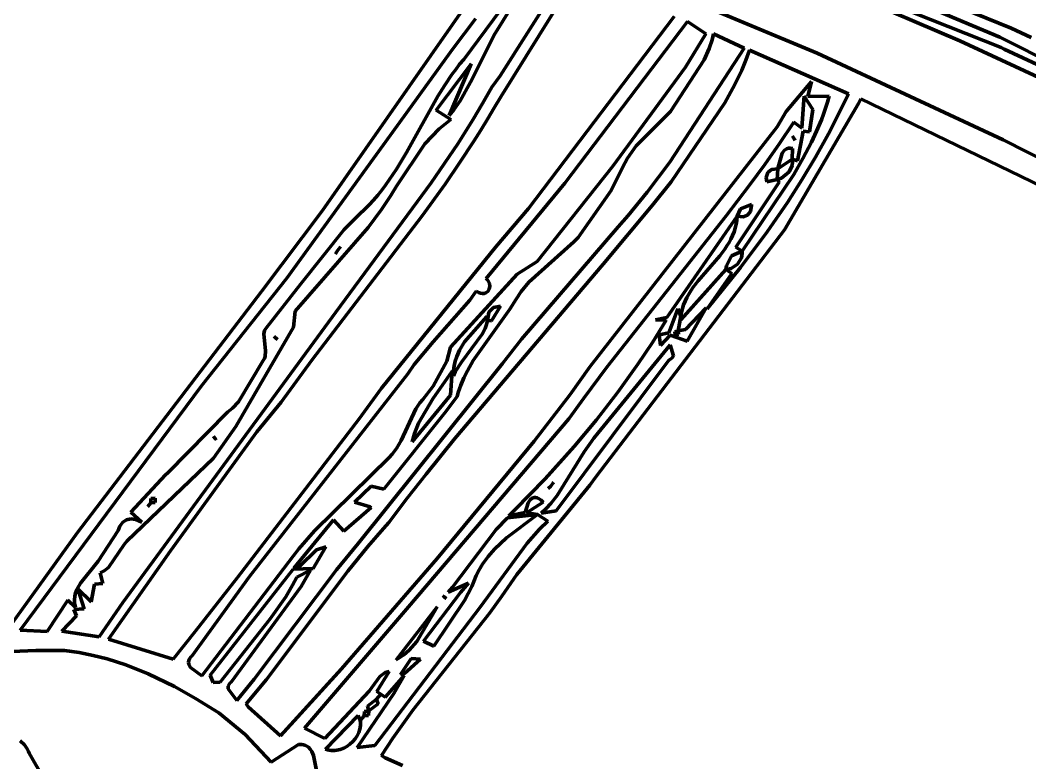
# Model space of a CAD drawing. Header units: millimetres. Extents: x 0 to 12.5, y 0 to 16.2.
# Drawn here: x 8.056 to 10.219, y 10.402 to 11.993 of the extents above; entities that cross this region are included whole.
import ezdxf

# ---------------------------------------------------------------- set-up
doc = ezdxf.new("R2010")
doc.units = ezdxf.units.MM
doc.layers.add('color#010101ff', color=7, linetype='CONTINUOUS', lineweight=100)
doc.layers.add('color#ffffffff', color=7, linetype='CONTINUOUS', lineweight=100)

msp = doc.modelspace()

# ---------------------------------------------------------------- linework, layer by layer
at = {"layer": 'color#010101ff'}
for p, q in [((10.0694, 11.9492), (9.0961, 12.3649)), ((8.7035, 11.5857), (9.0949, 12.1454)), ((9.1668, 12.1158), (9.0852, 11.9836)), ((9.2706, 12.1289), (9.7633, 11.9225)), ((9.0841, 11.8742), (9.2234, 12.0931)), ((9.0063, 11.9095), (9.1008, 12.0374)), ((9.2215, 12.0477), (9.0855, 11.8295)), ((10.1553, 11.957), (9.9678, 12.0353)), ((10.0173, 12.0428), (10.179, 11.9765)), ((9.9688, 12.01), (10.1576, 11.9349)), ((9.0314, 11.9961), (8.9832, 11.9319)), ((9.145, 11.5898), (9.4568, 12.0016)), ((9.4856, 11.9908), (9.2232, 11.6446)), ((9.525, 11.9645), (9.4856, 11.9908)), ((9.0726, 11.9642), (9.0208, 11.8608)), ((9.0852, 11.9836), (9.0726, 11.9642)), ((9.4814, 11.8929), (9.525, 11.9645)), ((9.5416, 11.9645), (9.5384, 11.9514)), ((9.6068, 11.9333), (9.5416, 11.9645)), ((10.179, 11.9765), (10.2221, 11.9563)), ((9.5384, 11.9514), (9.5322, 11.9326)), ((10.3104, 11.8369), (10.0694, 11.9492)), ((10.3157, 11.8764), (10.1553, 11.957)), ((8.9832, 11.9319), (8.8788, 11.7875)), ((9.4479, 11.6895), (9.6068, 11.9333)), ((9.5322, 11.9326), (9.5215, 11.9086)), ((9.6188, 11.9291), (9.611, 11.9076)), ((9.8304, 11.8353), (9.6188, 11.9291)), ((9.7633, 11.9225), (10.1618, 11.7371)), ((10.1576, 11.9349), (10.1641, 11.9314)), ((10.1641, 11.9314), (10.2749, 11.8797)), ((9.0219, 11.9), (8.9471, 11.8009)), ((8.9753, 11.7894), (9.0219, 11.9)), ((8.9891, 11.888), (8.9975, 11.8989)), ((8.9975, 11.8989), (9.0063, 11.9095)), ((9.5215, 11.9086), (9.4493, 11.7981)), ((9.611, 11.9076), (9.6022, 11.8866)), ((8.9809, 11.8769), (8.9891, 11.888)), ((9.3254, 11.6805), (9.4814, 11.8929)), ((9.6022, 11.8866), (9.5874, 11.856)), ((8.9654, 11.8541), (8.9809, 11.8769)), ((9.0208, 11.8608), (8.9983, 11.8205)), ((9.0663, 11.85), (9.0841, 11.8742)), ((9.5874, 11.856), (9.5654, 11.8164)), ((9.6973, 11.7975), (9.7517, 11.8621)), ((9.7517, 11.8621), (9.7433, 11.83)), ((8.9508, 11.8306), (8.9654, 11.8541)), ((9.0464, 11.8147), (9.0663, 11.85)), ((9.8139, 11.8009), (9.8304, 11.8353)), ((8.8833, 11.7099), (8.9508, 11.8306)), ((8.9983, 11.8205), (8.9851, 11.8015)), ((9.0257, 11.78), (9.0464, 11.8147)), ((9.0855, 11.8295), (9.0716, 11.8054)), ((9.5654, 11.8164), (9.4507, 11.6471)), ((9.852, 11.815), (9.6934, 11.5442)), ((9.7352, 11.8227), (9.7307, 11.7622)), ((9.7358, 11.8307), (9.7352, 11.8227)), ((9.7546, 11.8019), (9.7358, 11.8307)), ((9.7433, 11.83), (9.7894, 11.8304)), ((9.7856, 11.8176), (9.7815, 11.8049)), ((9.7894, 11.8304), (9.7856, 11.8176)), ((9.8569, 11.8251), (9.852, 11.815)), ((10.2686, 11.6257), (9.8569, 11.8251)), ((8.9471, 11.8009), (8.9784, 11.7805)), ((8.9851, 11.8015), (8.9753, 11.7894)), ((9.0716, 11.8054), (9.0574, 11.7814)), ((9.4493, 11.7981), (9.3758, 11.7243)), ((9.6778, 11.7647), (9.6973, 11.7975)), ((9.7468, 11.754), (9.7546, 11.8019)), ((9.7771, 11.7924), (9.7725, 11.7801)), ((9.7815, 11.8049), (9.7771, 11.7924)), ((9.7877, 11.7501), (9.8139, 11.8009)), ((8.8788, 11.7875), (8.6271, 11.4404)), ((8.9784, 11.7805), (8.9535, 11.7606)), ((8.9933, 11.7287), (9.0257, 11.78)), ((9.0574, 11.7814), (9.0428, 11.7577)), ((9.7138, 11.7748), (9.683, 11.7292)), ((9.7307, 11.7622), (9.7138, 11.7748)), ((9.7725, 11.7801), (9.7624, 11.7557)), ((8.9535, 11.7606), (8.9226, 11.7284)), ((9.0428, 11.7577), (9.028, 11.7342)), ((9.2763, 11.2508), (9.6778, 11.7647)), ((9.7212, 11.6922), (9.7336, 11.7558)), ((9.7336, 11.7558), (9.7468, 11.754)), ((9.7624, 11.7557), (9.7513, 11.7319)), ((9.7599, 11.7002), (9.7877, 11.7501)), ((8.9226, 11.7284), (8.8621, 11.638)), ((8.9365, 11.6451), (8.9933, 11.7287)), ((9.028, 11.7342), (8.9975, 11.6877)), ((9.683, 11.7292), (9.6512, 11.6842)), ((9.7108, 11.7446), (9.7158, 11.7366)), ((9.7147, 11.7384), (9.7108, 11.7446)), ((9.7158, 11.7366), (9.7147, 11.7384)), ((9.7513, 11.7319), (9.7331, 11.6969)), ((10.1618, 11.7371), (10.265, 11.685)), ((8.862, 11.6744), (8.8833, 11.7099)), ((9.3758, 11.7243), (9.3568, 11.6977)), ((9.6799, 11.6783), (9.6884, 11.7084)), ((9.6884, 11.7084), (9.6935, 11.7149)), ((9.6935, 11.7149), (9.6982, 11.718)), ((9.6982, 11.718), (9.7019, 11.7191)), ((9.7019, 11.7191), (9.7059, 11.7192)), ((9.7059, 11.7192), (9.7104, 11.7182)), ((9.7104, 11.7182), (9.7097, 11.6958)), ((8.9975, 11.6877), (8.9661, 11.6419)), ((9.3568, 11.6977), (9.3465, 11.6781)), ((9.3994, 11.6249), (9.4479, 11.6895)), ((9.6512, 11.6842), (9.6188, 11.6398)), ((9.7097, 11.6958), (9.6796, 11.6747)), ((9.711, 11.69), (9.7097, 11.6958)), ((9.7097, 11.6958), (9.7212, 11.6922)), ((9.7102, 11.6821), (9.711, 11.69)), ((9.7331, 11.6969), (9.7133, 11.6627)), ((9.7305, 11.6511), (9.7599, 11.7002)), ((8.8468, 11.6515), (8.862, 11.6744)), ((9.1638, 11.4761), (9.3254, 11.6805)), ((9.3465, 11.6781), (9.3222, 11.6282)), ((9.7133, 11.6627), (9.6027, 11.4984)), ((9.6545, 11.6565), (9.6575, 11.6672)), ((9.6575, 11.6672), (9.6658, 11.6733)), ((9.6658, 11.6733), (9.6796, 11.6747)), ((9.6796, 11.6747), (9.6778, 11.652)), ((9.6796, 11.6747), (9.6799, 11.6783)), ((9.687, 11.6549), (9.7035, 11.6688)), ((9.7035, 11.6688), (9.7102, 11.6821)), ((8.7324, 11.3682), (8.9365, 11.6451)), ((8.8305, 11.6294), (8.8388, 11.6403)), ((8.8388, 11.6403), (8.8468, 11.6515)), ((8.9661, 11.6419), (8.9175, 11.5741)), ((9.2232, 11.6446), (9.0543, 11.4398)), ((9.4507, 11.6471), (9.4098, 11.5961)), ((9.6188, 11.6398), (9.5689, 11.5741)), ((9.5891, 11.5068), (9.6822, 11.6461)), ((9.6554, 11.6474), (9.6545, 11.6565)), ((9.6778, 11.652), (9.6554, 11.6474)), ((9.6778, 11.652), (9.687, 11.6549)), ((9.6822, 11.6461), (9.6778, 11.652)), ((9.6997, 11.603), (9.7305, 11.6511)), ((8.813, 11.6081), (8.8219, 11.6186)), ((8.8219, 11.6186), (8.8305, 11.6294)), ((8.8497, 11.6175), (8.8298, 11.5878)), ((8.8621, 11.638), (8.8497, 11.6175)), ((9.3222, 11.6282), (9.2512, 11.5276)), ((9.3584, 11.5749), (9.3994, 11.6249)), ((8.7939, 11.588), (8.8037, 11.5979)), ((8.8037, 11.5979), (8.813, 11.6081)), ((9.4098, 11.5961), (9.3053, 11.4704)), ((9.5995, 11.5892), (9.623, 11.5987)), ((9.6229, 11.5964), (9.6204, 11.5836)), ((9.623, 11.5987), (9.6229, 11.5964)), ((9.6565, 11.5401), (9.6997, 11.603)), ((8.573, 11.412), (8.7035, 11.5857)), ((8.9175, 11.5741), (8.681, 11.2647)), ((8.75, 11.5449), (8.7837, 11.5784)), ((8.7837, 11.5784), (8.7939, 11.588)), ((8.8298, 11.5878), (8.8014, 11.5495)), ((9.0753, 11.5078), (9.145, 11.5898)), ((9.5689, 11.5741), (9.313, 11.2499)), ((9.3371, 11.5505), (9.3584, 11.5749)), ((9.5919, 11.5734), (9.5995, 11.5892)), ((9.6145, 11.5755), (9.6049, 11.5721)), ((9.6204, 11.5836), (9.6145, 11.5755)), ((9.4463, 11.3637), (9.5919, 11.5734)), ((9.59, 11.5561), (9.5881, 11.5479)), ((9.5913, 11.5646), (9.59, 11.5561)), ((9.5919, 11.5734), (9.5913, 11.5646)), ((9.6049, 11.5721), (9.5919, 11.5734)), ((8.8014, 11.5495), (8.6447, 11.3698)), ((8.6569, 11.4285), (8.75, 11.5449)), ((9.1303, 11.3098), (9.3371, 11.5505)), ((9.6934, 11.5442), (9.2899, 11.0155)), ((9.5824, 11.5321), (9.5788, 11.5245)), ((9.5855, 11.5399), (9.5824, 11.5321)), ((9.5881, 11.5479), (9.5855, 11.5399)), ((9.5996, 11.4635), (9.6565, 11.5401)), ((9.2419, 11.5186), (9.1458, 11.4322)), ((9.2512, 11.5276), (9.2419, 11.5186)), ((9.5703, 11.5098), (9.5655, 11.5027)), ((9.5748, 11.5171), (9.5703, 11.5098)), ((9.5788, 11.5245), (9.5748, 11.5171)), ((8.7312, 11.4927), (8.7368, 11.5006)), ((8.7324, 11.4945), (8.7312, 11.4927)), ((8.7368, 11.5006), (8.7324, 11.4945)), ((8.7424, 11.5082), (8.7368, 11.5006)), ((8.7368, 11.5006), (8.7421, 11.5078)), ((8.7421, 11.5078), (8.7424, 11.5082)), ((8.8302, 11.205), (9.0753, 11.5078)), ((9.555, 11.4888), (9.5087, 11.4349)), ((9.5655, 11.5027), (9.555, 11.4888)), ((9.5692, 11.4668), (9.5799, 11.4887)), ((9.5799, 11.4887), (9.6027, 11.4984)), ((9.6027, 11.4984), (9.5891, 11.5068)), ((9.6032, 11.4943), (9.6017, 11.4844)), ((9.6027, 11.4984), (9.6032, 11.4943)), ((9.3053, 11.4704), (8.9871, 11.0972)), ((9.1208, 11.4495), (9.1638, 11.4761)), ((9.5677, 11.4596), (9.5692, 11.4668)), ((9.5932, 11.4706), (9.5796, 11.4616)), ((9.6017, 11.4844), (9.5932, 11.4706)), ((8.9782, 11.2931), (9.1208, 11.4495)), ((9.4715, 11.3511), (9.5677, 11.4596)), ((9.5276, 11.3747), (9.5996, 11.4635)), ((9.5808, 11.4506), (9.5276, 11.3747)), ((9.5796, 11.4616), (9.5677, 11.4596)), ((9.5677, 11.4596), (9.5808, 11.4506)), ((8.6271, 11.4404), (8.4446, 11.2103)), ((8.5819, 11.3328), (8.6569, 11.4285)), ((9.0543, 11.4398), (9.056, 11.4383)), ((9.056, 11.4383), (9.0586, 11.4349)), ((9.0586, 11.4349), (9.0611, 11.4294)), ((9.0619, 11.4238), (9.0604, 11.4168)), ((9.0611, 11.4294), (9.0619, 11.4238)), ((9.1458, 11.4322), (9.1295, 11.4122)), ((9.5087, 11.4349), (9.4981, 11.4211)), ((8.1784, 10.8956), (8.573, 11.412)), ((9.033, 11.4132), (9.0195, 11.3934)), ((9.0355, 11.4115), (9.033, 11.4132)), ((9.0379, 11.4102), (9.0355, 11.4115)), ((9.0424, 11.4085), (9.0379, 11.4102)), ((9.0466, 11.4078), (9.0424, 11.4085)), ((9.0503, 11.4082), (9.0466, 11.4078)), ((9.0536, 11.4093), (9.0503, 11.4082)), ((9.0577, 11.4124), (9.0536, 11.4093)), ((9.0604, 11.4168), (9.0577, 11.4124)), ((9.1295, 11.4122), (9.1188, 11.3958)), ((9.4886, 11.4067), (9.4844, 11.3993)), ((9.4931, 11.4139), (9.4886, 11.4067)), ((9.4981, 11.4211), (9.4931, 11.4139)), ((9.0195, 11.3934), (8.9407, 11.3041)), ((9.066, 11.3494), (9.0851, 11.3806)), ((9.0851, 11.3806), (9.0699, 11.3777)), ((9.1188, 11.3958), (9.1052, 11.3745)), ((9.4774, 11.3839), (9.4747, 11.3759)), ((9.4807, 11.3917), (9.4774, 11.3839)), ((9.4844, 11.3993), (9.4807, 11.3917)), ((8.2755, 10.7456), (8.7324, 11.3682)), ((8.6447, 11.3698), (8.6413, 11.3358)), ((9.0554, 11.3588), (9.0078, 11.3042)), ((9.1052, 11.3745), (9.0266, 11.2641)), ((9.0573, 11.3503), (9.0554, 11.3588)), ((9.06, 11.3676), (9.0573, 11.3503)), ((9.0699, 11.3777), (9.06, 11.3676)), ((9.4412, 11.3562), (9.4463, 11.3637)), ((9.4651, 11.3751), (9.4457, 11.3234)), ((9.4712, 11.3591), (9.4651, 11.3751)), ((9.4656, 11.3282), (9.4712, 11.3591)), ((9.4726, 11.3676), (9.4712, 11.3591)), ((9.4712, 11.3591), (9.4715, 11.3511)), ((9.4747, 11.3759), (9.4726, 11.3676)), ((9.5258, 11.3775), (9.4812, 11.3308)), ((9.4852, 11.3059), (9.5258, 11.3775)), ((9.0522, 11.333), (9.0553, 11.3415)), ((9.0553, 11.3415), (9.0573, 11.3503)), ((9.0573, 11.3503), (9.066, 11.3494)), ((9.4105, 11.3031), (9.44, 11.3505)), ((9.4175, 11.3511), (9.4412, 11.3562)), ((9.44, 11.3505), (9.4175, 11.3511)), ((8.6413, 11.3358), (8.5176, 11.1231)), ((8.5776, 11.3214), (8.5795, 11.3283)), ((8.5815, 11.285), (8.5776, 11.3214)), ((8.5795, 11.3283), (8.5819, 11.3328)), ((8.6002, 11.3154), (8.6027, 11.3132)), ((8.607, 11.3095), (8.6002, 11.3154)), ((9.0011, 11.2606), (9.0459, 11.3205)), ((9.0459, 11.3205), (9.0522, 11.333)), ((9.4457, 11.3234), (9.4247, 11.3193)), ((9.4247, 11.3193), (9.4277, 11.2967)), ((9.4277, 11.2967), (9.4488, 11.3184)), ((9.4488, 11.3184), (9.4852, 11.3059)), ((9.4584, 11.3254), (9.4656, 11.3282)), ((9.4596, 11.3188), (9.4584, 11.3254)), ((9.4663, 11.3207), (9.4596, 11.3188)), ((9.4812, 11.3308), (9.4656, 11.3282)), ((9.4656, 11.3282), (9.4663, 11.3207)), ((8.6027, 11.3132), (8.607, 11.3095)), ((8.9407, 11.3041), (8.9001, 11.2555)), ((8.9702, 11.2629), (8.9782, 11.2931)), ((9.0078, 11.3042), (8.9973, 11.2867)), ((9.0893, 11.258), (9.1303, 11.3098)), ((9.4486, 11.298), (9.2946, 11.1094)), ((9.3796, 11.2567), (9.4105, 11.3031)), ((9.4559, 11.2741), (9.4486, 11.298)), ((8.5791, 11.2685), (8.5807, 11.2731)), ((8.5807, 11.2731), (8.5815, 11.285)), ((8.9911, 11.2728), (8.9879, 11.2631)), ((8.9973, 11.2867), (8.9911, 11.2728)), ((9.4531, 11.2698), (9.4559, 11.2741)), ((8.5238, 11.1755), (8.5766, 11.264)), ((8.5766, 11.264), (8.5791, 11.2685)), ((8.681, 11.2647), (8.615, 11.1751)), ((8.7802, 10.8723), (9.0893, 11.258)), ((8.9001, 11.2555), (8.8867, 11.2357)), ((8.9405, 11.209), (8.9702, 11.2629)), ((8.9856, 11.253), (8.9843, 11.2424)), ((8.9879, 11.2631), (8.9856, 11.253)), ((8.9881, 11.2399), (9.0011, 11.2606)), ((9.0266, 11.2641), (9.0141, 11.2423)), ((9.2041, 10.9421), (9.4454, 11.2652)), ((9.2346, 11.1915), (9.2763, 11.2508)), ((9.313, 11.2499), (9.2636, 11.1838)), ((9.3362, 11.1962), (9.3796, 11.2567)), ((9.4454, 11.2652), (9.4491, 11.267)), ((9.4491, 11.267), (9.4531, 11.2698)), ((8.8867, 11.2357), (8.5469, 10.8012)), ((8.9818, 11.2411), (8.9397, 11.1821)), ((8.9782, 11.1903), (8.9818, 11.2411)), ((8.9843, 11.2424), (8.9841, 11.2313)), ((8.9841, 11.2313), (8.9881, 11.2399)), ((9.0141, 11.2423), (9.0066, 11.2272)), ((8.4446, 11.2103), (8.0559, 10.6862)), ((8.9185, 11.181), (8.9405, 11.209)), ((9, 11.2117), (8.9944, 11.1957)), ((9.0066, 11.2272), (9, 11.2117)), ((8.7825, 11.1393), (8.8302, 11.205)), ((8.8958, 11.0901), (8.9782, 11.1903)), ((8.9921, 11.1875), (8.9659, 11.1525)), ((8.9944, 11.1957), (8.9921, 11.1875)), ((9.1571, 11.0913), (9.2346, 11.1915)), ((9.2907, 11.1373), (9.3362, 11.1962)), ((8.5108, 11.1622), (8.5238, 11.1755)), ((8.615, 11.1751), (8.5632, 11.1113)), ((8.9034, 11.161), (8.9119, 11.1734)), ((8.9397, 11.1821), (8.9096, 11.13)), ((8.9119, 11.1734), (8.9185, 11.181)), ((9.2636, 11.1838), (9.2316, 11.1391)), ((8.3722, 11.0238), (8.4997, 11.1534)), ((8.4997, 11.1534), (8.5108, 11.1622)), ((8.9659, 11.1525), (8.8349, 10.9885)), ((8.8719, 11.093), (8.9034, 11.161)), ((8.5176, 11.1231), (8.4699, 11.0551)), ((8.5217, 10.7994), (8.7825, 11.1393)), ((9.2316, 11.1391), (8.8877, 10.7363)), ((8.9096, 11.13), (8.9008, 11.1076)), ((9.243, 11.0802), (9.2907, 11.1373)), ((8.5632, 11.1113), (8.3779, 10.8565)), ((8.4699, 11.1013), (8.4735, 11.0972)), ((8.4759, 11.0943), (8.4699, 11.1013)), ((8.9008, 11.1076), (8.8958, 11.0901)), ((9.2851, 11.0982), (9.264, 11.0685)), ((9.2946, 11.1094), (9.2851, 11.0982)), ((8.4735, 11.0972), (8.4759, 11.0943)), ((8.8621, 11.0757), (8.8719, 11.093)), ((8.9871, 11.0972), (8.9255, 11.0209)), ((8.9494, 10.84), (9.1571, 11.0913)), ((9.1807, 11.011), (9.243, 11.0802)), ((8.4699, 11.0551), (8.2846, 10.8769)), ((8.6863, 10.8995), (8.8462, 11.0563)), ((8.8462, 11.0563), (8.8532, 11.0637)), ((8.8532, 11.0637), (8.8621, 11.0757)), ((9.264, 11.0685), (9.2066, 10.9754)), ((8.2928, 10.9392), (8.3672, 11.0197)), ((8.3672, 11.0197), (8.3722, 11.0238)), ((8.9255, 11.0209), (8.8853, 10.9693)), ((9.2899, 11.0155), (9.2764, 10.9975)), ((8.8082, 10.9954), (8.7721, 10.9605)), ((8.8349, 10.9885), (8.8082, 10.9954)), ((9.1159, 10.9443), (9.1807, 11.011)), ((9.2764, 10.9975), (9.1197, 10.8057)), ((9.1926, 10.9948), (9.1869, 10.99)), ((9.1869, 10.99), (9.1926, 10.9948)), ((9.198, 11.0025), (9.1926, 10.9948)), ((9.1926, 10.9948), (9.1942, 10.9971)), ((9.1942, 10.9971), (9.1985, 11.0032)), ((9.1985, 11.0032), (9.198, 11.0025)), ((8.3359, 10.9685), (8.3357, 10.9593)), ((8.3449, 10.969), (8.3359, 10.9685)), ((8.345, 10.96), (8.3449, 10.969)), ((8.8853, 10.9693), (8.8459, 10.9171)), ((9.1526, 10.9692), (9.1488, 10.9661)), ((9.157, 10.9707), (9.1526, 10.9692)), ((9.1603, 10.9707), (9.157, 10.9707)), ((9.1639, 10.9698), (9.1603, 10.9707)), ((9.1678, 10.968), (9.1639, 10.9698)), ((9.2066, 10.9754), (9.1931, 10.9582)), ((8.3294, 10.9518), (8.3357, 10.9593)), ((8.3297, 10.9522), (8.3294, 10.9518)), ((8.3357, 10.9593), (8.3297, 10.9522)), ((8.3357, 10.9593), (8.345, 10.96)), ((8.8078, 10.9491), (8.7493, 10.8986)), ((8.7721, 10.9605), (8.8056, 10.9506)), ((8.8056, 10.9506), (8.8078, 10.9491)), ((9.1445, 10.9597), (9.1378, 10.9389)), ((9.1407, 10.9382), (9.1768, 10.9611)), ((9.1488, 10.9661), (9.1445, 10.9597)), ((9.1721, 10.9651), (9.1678, 10.968)), ((9.1768, 10.9611), (9.1721, 10.9651)), ((9.1832, 10.9474), (9.1725, 10.9371)), ((9.1931, 10.9582), (9.1832, 10.9474)), ((8.3165, 10.9182), (8.2928, 10.9392)), ((9.0754, 10.9019), (9.1002, 10.9269)), ((9.1646, 10.9345), (9.0977, 10.8843)), ((9.1002, 10.9269), (9.1646, 10.9345)), ((9.1026, 10.9313), (9.1159, 10.9443)), ((9.1378, 10.9389), (9.1026, 10.9313)), ((9.1646, 10.9345), (9.1407, 10.9382)), ((9.1867, 10.9198), (9.1646, 10.9345)), ((9.1725, 10.9371), (9.2041, 10.9421)), ((8.2659, 10.8998), (8.2696, 10.9092)), ((8.2696, 10.9092), (8.2758, 10.9178)), ((8.2758, 10.9178), (8.2835, 10.9231)), ((8.2835, 10.9231), (8.2929, 10.9249)), ((8.2929, 10.9249), (8.3039, 10.9233)), ((8.3039, 10.9233), (8.3165, 10.9182)), ((8.7274, 10.9226), (8.6425, 10.8191)), ((8.7493, 10.8986), (8.7274, 10.9226)), ((8.8344, 10.9045), (8.8008, 10.8658)), ((8.8459, 10.9171), (8.8344, 10.9045)), ((9.1689, 10.903), (9.1867, 10.9198)), ((8.0257, 10.6838), (8.1784, 10.8956)), ((8.2231, 10.8347), (8.2659, 10.8998)), ((8.653, 10.861), (8.6863, 10.8995)), ((8.7177, 10.8845), (8.7177, 10.8845)), ((8.9821, 10.7788), (9.0754, 10.9019)), ((9.0977, 10.8843), (9.0725, 10.8603)), ((9.1419, 10.8729), (9.1689, 10.903)), ((8.2784, 10.87), (8.245, 10.8211)), ((8.2846, 10.8769), (8.2784, 10.87)), ((8.6405, 10.8448), (8.653, 10.861)), ((8.7109, 10.8648), (8.6838, 10.8185)), ((8.691, 10.8586), (8.7109, 10.8648)), ((8.7333, 10.8159), (8.7802, 10.8723)), ((8.8008, 10.8658), (8.758, 10.8127)), ((9.0412, 10.7355), (9.1419, 10.8729)), ((9.0725, 10.8603), (9.0588, 10.8447)), ((8.3779, 10.8565), (8.2448, 10.6672)), ((8.4453, 10.5888), (8.6405, 10.8448)), ((8.655, 10.8234), (8.691, 10.8586)), ((8.7443, 10.604), (8.9494, 10.84)), ((9.0588, 10.8447), (9.0467, 10.8279)), ((8.1849, 10.7875), (8.2231, 10.8347)), ((8.245, 10.8211), (8.2355, 10.8135)), ((8.6409, 10.8171), (8.463, 10.5899)), ((8.6838, 10.8185), (8.6409, 10.8171)), ((8.6425, 10.8191), (8.655, 10.8234)), ((9.0467, 10.8279), (9.0395, 10.8161)), ((8.2355, 10.8135), (8.2269, 10.8092)), ((8.2269, 10.8092), (8.2328, 10.7868)), ((8.5469, 10.8012), (8.4235, 10.6311)), ((8.4311, 10.6839), (8.5217, 10.7994)), ((8.5571, 10.5813), (8.7333, 10.8159)), ((8.758, 10.8127), (8.5837, 10.5809)), ((8.6396, 10.7827), (8.6487, 10.7999)), ((8.6487, 10.7999), (8.6782, 10.8149)), ((8.6782, 10.8149), (8.6577, 10.7798)), ((9.0332, 10.8036), (9.0277, 10.7906)), ((9.0395, 10.8161), (9.0332, 10.8036)), ((9.1197, 10.8057), (9.0876, 10.7595)), ((8.1744, 10.7667), (8.1771, 10.7738)), ((8.1771, 10.7738), (8.1849, 10.7875)), ((8.2077, 10.747), (8.1797, 10.7752)), ((8.1797, 10.7752), (8.1927, 10.7326)), ((8.2151, 10.7854), (8.2077, 10.747)), ((8.2328, 10.7868), (8.2151, 10.7854)), ((8.6577, 10.7798), (8.5076, 10.5753)), ((8.6248, 10.7579), (8.6396, 10.7827)), ((9.0162, 10.7872), (8.973, 10.7681)), ((8.973, 10.7681), (8.9821, 10.7788)), ((8.9991, 10.7675), (9.0162, 10.7872)), ((9.0235, 10.78), (9.0078, 10.7503)), ((9.0277, 10.7906), (9.0235, 10.78)), ((8.172, 10.7515), (8.1726, 10.7592)), ((8.1726, 10.7592), (8.1744, 10.7667)), ((8.5917, 10.7108), (8.6248, 10.7579)), ((8.9202, 10.6629), (8.9991, 10.7675)), ((8.9617, 10.7604), (8.9685, 10.7543)), ((8.9642, 10.7581), (8.9617, 10.7604)), ((8.9685, 10.7543), (8.9642, 10.7581)), ((9.0876, 10.7595), (9.0619, 10.7234)), ((8.1136, 10.6837), (8.158, 10.7506)), ((8.158, 10.7506), (8.1745, 10.7353)), ((8.1927, 10.7326), (8.1706, 10.7305)), ((8.1706, 10.7305), (8.1765, 10.7172)), ((8.1721, 10.7476), (8.172, 10.7515)), ((8.1725, 10.7436), (8.1721, 10.7476)), ((8.1733, 10.7395), (8.1725, 10.7436)), ((8.1745, 10.7353), (8.1733, 10.7395)), ((8.2248, 10.6723), (8.2755, 10.7456)), ((8.8877, 10.7363), (8.6651, 10.4764)), ((8.8158, 10.4392), (9.0412, 10.7355)), ((8.8614, 10.6233), (8.9492, 10.7365)), ((8.9492, 10.7365), (8.9057, 10.6621)), ((9.0078, 10.7503), (8.942, 10.6526)), ((8.1765, 10.7172), (8.1448, 10.6847)), ((8.4841, 10.5748), (8.5917, 10.7108)), ((9.0619, 10.7234), (8.8972, 10.5149)), ((8.0559, 10.6862), (8.1136, 10.6837)), ((8.1448, 10.6847), (8.2248, 10.6723)), ((8.2448, 10.6672), (8.3839, 10.6247)), ((8.3839, 10.6247), (8.4311, 10.6839)), ((8.9057, 10.6621), (8.889, 10.6434)), ((8.942, 10.6526), (8.9202, 10.6629)), ((8.0891, 10.6432), (8.0022, 10.6397)), ((8.151, 10.6428), (8.0891, 10.6432)), ((8.1819, 10.6386), (8.151, 10.6428)), ((8.2124, 10.6326), (8.1819, 10.6386)), ((8.2425, 10.6249), (8.2124, 10.6326)), ((8.282, 10.6123), (8.2425, 10.6249)), ((8.4188, 10.6253), (8.4171, 10.6216)), ((8.4216, 10.6291), (8.4188, 10.6253)), ((8.4235, 10.6311), (8.4216, 10.6291)), ((8.8657, 10.6257), (8.8614, 10.6233)), ((8.8778, 10.6338), (8.8657, 10.6257)), ((8.8704, 10.5913), (8.8938, 10.6256)), ((8.889, 10.6434), (8.8778, 10.6338)), ((8.9137, 10.6243), (8.8796, 10.5935)), ((8.8938, 10.6256), (8.9137, 10.6243)), ((8.3302, 10.593), (8.282, 10.6123)), ((8.4171, 10.6216), (8.4164, 10.618)), ((8.4164, 10.618), (8.417, 10.6128)), ((8.417, 10.6128), (8.4205, 10.6064)), ((8.4205, 10.6064), (8.4453, 10.5888)), ((8.6133, 10.4602), (8.7443, 10.604)), ((8.3862, 10.5656), (8.3302, 10.593)), ((8.463, 10.5899), (8.4693, 10.5742)), ((8.5197, 10.536), (8.5571, 10.5813)), ((8.5837, 10.5809), (8.5403, 10.5284)), ((8.8039, 10.5561), (8.8263, 10.5871)), ((8.8462, 10.5977), (8.8202, 10.5554)), ((8.8263, 10.5871), (8.8378, 10.5955)), ((8.8378, 10.5955), (8.8462, 10.5977)), ((8.839, 10.5446), (8.8788, 10.5896)), ((8.8788, 10.5896), (8.8563, 10.5511)), ((8.8796, 10.5935), (8.8704, 10.5913)), ((8.4312, 10.5399), (8.3862, 10.5656)), ((8.4693, 10.5742), (8.4841, 10.5748)), ((8.5036, 10.5709), (8.5016, 10.5665)), ((8.5016, 10.5665), (8.5016, 10.5607)), ((8.5016, 10.5607), (8.5197, 10.536)), ((8.506, 10.5738), (8.5036, 10.5709)), ((8.5076, 10.5753), (8.506, 10.5738)), ((8.4812, 10.5091), (8.4312, 10.5399)), ((8.7084, 10.4541), (8.8039, 10.5561)), ((8.8563, 10.5511), (8.7778, 10.4353)), ((8.8194, 10.5388), (8.7997, 10.5235)), ((8.8194, 10.5388), (8.8285, 10.5497)), ((8.8285, 10.5497), (8.8194, 10.5388)), ((8.8229, 10.5289), (8.8194, 10.5388)), ((8.8202, 10.5554), (8.8285, 10.5497)), ((8.8285, 10.5497), (8.8379, 10.5433)), ((8.8379, 10.5433), (8.839, 10.5446)), ((8.5403, 10.5284), (8.544, 10.5225)), ((8.544, 10.5225), (8.6133, 10.4602)), ((8.7997, 10.5235), (8.8032, 10.5135)), ((8.8032, 10.5135), (8.8229, 10.5289)), ((8.8972, 10.5149), (8.854, 10.4552)), ((8.538, 10.4627), (8.4812, 10.5091)), ((8.7802, 10.5035), (8.7102, 10.4315)), ((8.7842, 10.4932), (8.7802, 10.5035)), ((8.7842, 10.4932), (8.7928, 10.5029)), ((8.7928, 10.5029), (8.7842, 10.4932)), ((8.7847, 10.4895), (8.7842, 10.4932)), ((8.7935, 10.5125), (8.7928, 10.5029)), ((8.7928, 10.5029), (8.8023, 10.5036)), ((8.8032, 10.5135), (8.7935, 10.5125)), ((8.8023, 10.5036), (8.8032, 10.5135)), ((8.6651, 10.4764), (8.7084, 10.4541)), ((8.7812, 10.4674), (8.7836, 10.4746)), ((8.7836, 10.4746), (8.7848, 10.482)), ((8.7849, 10.4858), (8.7847, 10.4895)), ((8.7848, 10.482), (8.7849, 10.4858)), ((8.0558, 10.4494), (8.0651, 10.4406)), ((8.5935, 10.4039), (8.538, 10.4627)), ((8.7684, 10.4478), (8.7735, 10.4538)), ((8.7735, 10.4538), (8.7778, 10.4604)), ((8.7778, 10.4604), (8.7812, 10.4674)), ((8.854, 10.4552), (8.8297, 10.4181)), ((8.0651, 10.4406), (8.0708, 10.4326)), ((8.0708, 10.4326), (8.0738, 10.4265)), ((8.6522, 10.4414), (8.5935, 10.4039)), ((8.656, 10.4416), (8.6522, 10.4414)), ((8.6596, 10.4414), (8.656, 10.4416)), ((8.6629, 10.4409), (8.6596, 10.4414)), ((8.666, 10.4401), (8.6629, 10.4409)), ((8.6688, 10.4389), (8.666, 10.4401)), ((8.6713, 10.4375), (8.6688, 10.4389)), ((8.6736, 10.4357), (8.6713, 10.4375)), ((8.6775, 10.4316), (8.6736, 10.4357)), ((8.6808, 10.4266), (8.6775, 10.4316)), ((8.7102, 10.4315), (8.7142, 10.4303)), ((8.7142, 10.4303), (8.7182, 10.4293)), ((8.7182, 10.4293), (8.7222, 10.4288)), ((8.7222, 10.4288), (8.7261, 10.4286)), ((8.7261, 10.4286), (8.7301, 10.4287)), ((8.7301, 10.4287), (8.734, 10.4292)), ((8.734, 10.4292), (8.7417, 10.4309)), ((8.7417, 10.4309), (8.7491, 10.4338)), ((8.7491, 10.4338), (8.7561, 10.4376)), ((8.7561, 10.4376), (8.7625, 10.4423)), ((8.7625, 10.4423), (8.7684, 10.4478)), ((8.7778, 10.4353), (8.8158, 10.4392)), ((8.0738, 10.4265), (8.0751, 10.4231)), ((8.0751, 10.4231), (8.1056, 10.3694)), ((8.6844, 10.4179), (8.6808, 10.4266)), ((8.693, 10.3754), (8.6844, 10.4179)), ((8.8297, 10.4181), (8.8376, 10.4132)), ((8.8376, 10.4132), (8.8753, 10.3968))]:
    msp.add_line(p, q, dxfattribs=at)
at = {"layer": 'color#ffffffff'}
for p, q in [((9.0961, 12.3649), (10.0694, 11.9492)), ((9.0949, 12.1454), (8.7035, 11.5857)), ((9.0852, 11.9836), (9.1668, 12.1158)), ((9.7633, 11.9225), (9.2706, 12.1289)), ((9.2234, 12.0931), (9.0841, 11.8742)), ((9.1008, 12.0374), (9.0063, 11.9095)), ((9.0855, 11.8295), (9.2215, 12.0477)), ((9.9678, 12.0353), (10.1553, 11.957)), ((10.179, 11.9765), (10.0173, 12.0428)), ((10.1576, 11.9349), (9.9688, 12.01)), ((8.9832, 11.9319), (9.0314, 11.9961)), ((9.4568, 12.0016), (9.145, 11.5898)), ((9.2232, 11.6446), (9.4856, 11.9908)), ((9.4856, 11.9908), (9.525, 11.9645)), ((9.0208, 11.8608), (9.0726, 11.9642)), ((9.0726, 11.9642), (9.0852, 11.9836)), ((9.525, 11.9645), (9.4814, 11.8929)), ((9.5384, 11.9514), (9.5416, 11.9645)), ((9.5416, 11.9645), (9.6068, 11.9333)), ((10.2221, 11.9563), (10.179, 11.9765)), ((9.5322, 11.9326), (9.5384, 11.9514)), ((10.0694, 11.9492), (10.3104, 11.8369)), ((10.1553, 11.957), (10.3157, 11.8764)), ((8.8788, 11.7875), (8.9832, 11.9319)), ((9.6068, 11.9333), (9.4479, 11.6895)), ((9.5215, 11.9086), (9.5322, 11.9326)), ((9.611, 11.9076), (9.6188, 11.9291)), ((9.6188, 11.9291), (9.8304, 11.8353)), ((10.1618, 11.7371), (9.7633, 11.9225)), ((10.1641, 11.9314), (10.1576, 11.9349)), ((10.2749, 11.8797), (10.1641, 11.9314)), ((8.9471, 11.8009), (9.0219, 11.9)), ((9.0219, 11.9), (8.9753, 11.7894)), ((8.9975, 11.8989), (8.9891, 11.888)), ((9.0063, 11.9095), (8.9975, 11.8989)), ((9.4493, 11.7981), (9.5215, 11.9086)), ((9.6022, 11.8866), (9.611, 11.9076)), ((8.9891, 11.888), (8.9809, 11.8769)), ((9.4814, 11.8929), (9.3254, 11.6805)), ((9.5874, 11.856), (9.6022, 11.8866)), ((8.9809, 11.8769), (8.9654, 11.8541)), ((8.9983, 11.8205), (9.0208, 11.8608)), ((9.0841, 11.8742), (9.0663, 11.85)), ((9.5654, 11.8164), (9.5874, 11.856)), ((9.7517, 11.8621), (9.6973, 11.7975)), ((9.7433, 11.83), (9.7517, 11.8621)), ((8.9654, 11.8541), (8.9508, 11.8306)), ((9.0663, 11.85), (9.0464, 11.8147)), ((9.8304, 11.8353), (9.8139, 11.8009)), ((8.9508, 11.8306), (8.8833, 11.7099)), ((8.9851, 11.8015), (8.9983, 11.8205)), ((9.0464, 11.8147), (9.0257, 11.78)), ((9.0716, 11.8054), (9.0855, 11.8295)), ((9.4507, 11.6471), (9.5654, 11.8164)), ((9.6934, 11.5442), (9.852, 11.815)), ((9.7307, 11.7622), (9.7352, 11.8227)), ((9.7352, 11.8227), (9.7358, 11.8307)), ((9.7358, 11.8307), (9.7546, 11.8019)), ((9.7894, 11.8304), (9.7433, 11.83)), ((9.7815, 11.8049), (9.7856, 11.8176)), ((9.7856, 11.8176), (9.7894, 11.8304)), ((9.852, 11.815), (9.8569, 11.8251)), ((9.8569, 11.8251), (10.2686, 11.6257)), ((8.9784, 11.7805), (8.9471, 11.8009)), ((8.9753, 11.7894), (8.9851, 11.8015)), ((9.0574, 11.7814), (9.0716, 11.8054)), ((9.3758, 11.7243), (9.4493, 11.7981)), ((9.6973, 11.7975), (9.6778, 11.7647)), ((9.7546, 11.8019), (9.7468, 11.754)), ((9.7725, 11.7801), (9.7771, 11.7924)), ((9.7771, 11.7924), (9.7815, 11.8049)), ((9.8139, 11.8009), (9.7877, 11.7501)), ((8.6271, 11.4404), (8.8788, 11.7875)), ((8.9535, 11.7606), (8.9784, 11.7805)), ((9.0257, 11.78), (8.9933, 11.7287)), ((9.0428, 11.7577), (9.0574, 11.7814)), ((9.683, 11.7292), (9.7138, 11.7748)), ((9.7138, 11.7748), (9.7307, 11.7622)), ((9.7624, 11.7557), (9.7725, 11.7801)), ((8.9226, 11.7284), (8.9535, 11.7606)), ((9.028, 11.7342), (9.0428, 11.7577)), ((9.6778, 11.7647), (9.2763, 11.2508)), ((9.7336, 11.7558), (9.7212, 11.6922)), ((9.7468, 11.754), (9.7336, 11.7558)), ((9.7513, 11.7319), (9.7624, 11.7557)), ((9.7877, 11.7501), (9.7599, 11.7002)), ((8.8621, 11.638), (8.9226, 11.7284)), ((8.9933, 11.7287), (8.9365, 11.6451)), ((8.9975, 11.6877), (9.028, 11.7342)), ((9.6512, 11.6842), (9.683, 11.7292)), ((9.7108, 11.7446), (9.7147, 11.7384)), ((9.7158, 11.7366), (9.7108, 11.7446)), ((9.7147, 11.7384), (9.7158, 11.7366)), ((9.7331, 11.6969), (9.7513, 11.7319)), ((10.265, 11.685), (10.1618, 11.7371)), ((8.8833, 11.7099), (8.862, 11.6744)), ((9.3568, 11.6977), (9.3758, 11.7243)), ((9.6884, 11.7084), (9.6799, 11.6783)), ((9.6935, 11.7149), (9.6884, 11.7084)), ((9.6982, 11.718), (9.6935, 11.7149)), ((9.7019, 11.7191), (9.6982, 11.718)), ((9.7059, 11.7192), (9.7019, 11.7191)), ((9.7104, 11.7182), (9.7059, 11.7192)), ((9.7097, 11.6958), (9.7104, 11.7182)), ((8.9661, 11.6419), (8.9975, 11.6877)), ((9.3465, 11.6781), (9.3568, 11.6977)), ((9.4479, 11.6895), (9.3994, 11.6249)), ((9.6188, 11.6398), (9.6512, 11.6842)), ((9.6796, 11.6747), (9.7097, 11.6958)), ((9.7212, 11.6922), (9.7097, 11.6958)), ((9.7097, 11.6958), (9.711, 11.69)), ((9.711, 11.69), (9.7102, 11.6821)), ((9.7133, 11.6627), (9.7331, 11.6969)), ((9.7599, 11.7002), (9.7305, 11.6511)), ((8.862, 11.6744), (8.8468, 11.6515)), ((9.3254, 11.6805), (9.1638, 11.4761)), ((9.3222, 11.6282), (9.3465, 11.6781)), ((9.6027, 11.4984), (9.7133, 11.6627)), ((9.6575, 11.6672), (9.6545, 11.6565)), ((9.6658, 11.6733), (9.6575, 11.6672)), ((9.6796, 11.6747), (9.6658, 11.6733)), ((9.6778, 11.652), (9.6796, 11.6747)), ((9.6799, 11.6783), (9.6796, 11.6747)), ((9.7035, 11.6688), (9.687, 11.6549)), ((9.7102, 11.6821), (9.7035, 11.6688)), ((8.9365, 11.6451), (8.7324, 11.3682)), ((8.8388, 11.6403), (8.8305, 11.6294)), ((8.8468, 11.6515), (8.8388, 11.6403)), ((8.9175, 11.5741), (8.9661, 11.6419)), ((9.0543, 11.4398), (9.2232, 11.6446)), ((9.4098, 11.5961), (9.4507, 11.6471)), ((9.5689, 11.5741), (9.6188, 11.6398)), ((9.6822, 11.6461), (9.5891, 11.5068)), ((9.6545, 11.6565), (9.6554, 11.6474)), ((9.6554, 11.6474), (9.6778, 11.652)), ((9.687, 11.6549), (9.6778, 11.652)), ((9.6778, 11.652), (9.6822, 11.6461)), ((9.7305, 11.6511), (9.6997, 11.603)), ((8.8219, 11.6186), (8.813, 11.6081)), ((8.8305, 11.6294), (8.8219, 11.6186)), ((8.8298, 11.5878), (8.8497, 11.6175)), ((8.8497, 11.6175), (8.8621, 11.638)), ((9.2512, 11.5276), (9.3222, 11.6282)), ((9.3994, 11.6249), (9.3584, 11.5749)), ((8.8037, 11.5979), (8.7939, 11.588)), ((8.813, 11.6081), (8.8037, 11.5979)), ((9.3053, 11.4704), (9.4098, 11.5961)), ((9.623, 11.5987), (9.5995, 11.5892)), ((9.6204, 11.5836), (9.6229, 11.5964)), ((9.6229, 11.5964), (9.623, 11.5987)), ((9.6997, 11.603), (9.6565, 11.5401)), ((8.7035, 11.5857), (8.573, 11.412)), ((8.681, 11.2647), (8.9175, 11.5741)), ((8.7837, 11.5784), (8.75, 11.5449)), ((8.7939, 11.588), (8.7837, 11.5784)), ((8.8014, 11.5495), (8.8298, 11.5878)), ((9.145, 11.5898), (9.0753, 11.5078)), ((9.313, 11.2499), (9.5689, 11.5741)), ((9.3584, 11.5749), (9.3371, 11.5505)), ((9.5995, 11.5892), (9.5919, 11.5734)), ((9.6049, 11.5721), (9.6145, 11.5755)), ((9.6145, 11.5755), (9.6204, 11.5836)), ((9.5919, 11.5734), (9.4463, 11.3637)), ((9.5881, 11.5479), (9.59, 11.5561)), ((9.59, 11.5561), (9.5913, 11.5646)), ((9.5913, 11.5646), (9.5919, 11.5734)), ((9.5919, 11.5734), (9.6049, 11.5721)), ((8.6447, 11.3698), (8.8014, 11.5495)), ((8.75, 11.5449), (8.6569, 11.4285)), ((9.3371, 11.5505), (9.1303, 11.3098)), ((9.2899, 11.0155), (9.6934, 11.5442)), ((9.5788, 11.5245), (9.5824, 11.5321)), ((9.5824, 11.5321), (9.5855, 11.5399)), ((9.5855, 11.5399), (9.5881, 11.5479)), ((9.6565, 11.5401), (9.5996, 11.4635)), ((9.1458, 11.4322), (9.2419, 11.5186)), ((9.2419, 11.5186), (9.2512, 11.5276)), ((9.5655, 11.5027), (9.5703, 11.5098)), ((9.5703, 11.5098), (9.5748, 11.5171)), ((9.5748, 11.5171), (9.5788, 11.5245)), ((8.7368, 11.5006), (8.7312, 11.4927)), ((8.7312, 11.4927), (8.7324, 11.4945)), ((8.7324, 11.4945), (8.7368, 11.5006)), ((8.7368, 11.5006), (8.7424, 11.5082)), ((8.7421, 11.5078), (8.7368, 11.5006)), ((8.7424, 11.5082), (8.7421, 11.5078)), ((9.0753, 11.5078), (8.8302, 11.205)), ((9.5087, 11.4349), (9.555, 11.4888)), ((9.555, 11.4888), (9.5655, 11.5027)), ((9.5799, 11.4887), (9.5692, 11.4668)), ((9.6027, 11.4984), (9.5799, 11.4887)), ((9.5891, 11.5068), (9.6027, 11.4984)), ((9.6017, 11.4844), (9.6032, 11.4943)), ((9.6032, 11.4943), (9.6027, 11.4984)), ((8.9871, 11.0972), (9.3053, 11.4704)), ((9.1638, 11.4761), (9.1208, 11.4495)), ((9.5692, 11.4668), (9.5677, 11.4596)), ((9.5796, 11.4616), (9.5932, 11.4706)), ((9.5932, 11.4706), (9.6017, 11.4844)), ((9.1208, 11.4495), (8.9782, 11.2931)), ((9.5677, 11.4596), (9.4715, 11.3511)), ((9.5996, 11.4635), (9.5276, 11.3747)), ((9.5276, 11.3747), (9.5808, 11.4506)), ((9.5677, 11.4596), (9.5796, 11.4616)), ((9.5808, 11.4506), (9.5677, 11.4596)), ((8.4446, 11.2103), (8.6271, 11.4404)), ((8.6569, 11.4285), (8.5819, 11.3328)), ((9.056, 11.4383), (9.0543, 11.4398)), ((9.0586, 11.4349), (9.056, 11.4383)), ((9.0611, 11.4294), (9.0586, 11.4349)), ((9.0604, 11.4168), (9.0619, 11.4238)), ((9.0619, 11.4238), (9.0611, 11.4294)), ((9.1295, 11.4122), (9.1458, 11.4322)), ((9.4981, 11.4211), (9.5087, 11.4349)), ((8.573, 11.412), (8.1784, 10.8956)), ((9.0195, 11.3934), (9.033, 11.4132)), ((9.033, 11.4132), (9.0355, 11.4115)), ((9.0355, 11.4115), (9.0379, 11.4102)), ((9.0379, 11.4102), (9.0424, 11.4085)), ((9.0424, 11.4085), (9.0466, 11.4078)), ((9.0466, 11.4078), (9.0503, 11.4082)), ((9.0503, 11.4082), (9.0536, 11.4093)), ((9.0536, 11.4093), (9.0577, 11.4124)), ((9.0577, 11.4124), (9.0604, 11.4168)), ((9.1188, 11.3958), (9.1295, 11.4122)), ((9.4844, 11.3993), (9.4886, 11.4067)), ((9.4886, 11.4067), (9.4931, 11.4139)), ((9.4931, 11.4139), (9.4981, 11.4211)), ((8.9407, 11.3041), (9.0195, 11.3934)), ((9.0851, 11.3806), (9.066, 11.3494)), ((9.0699, 11.3777), (9.0851, 11.3806)), ((9.1052, 11.3745), (9.1188, 11.3958)), ((9.4747, 11.3759), (9.4774, 11.3839)), ((9.4774, 11.3839), (9.4807, 11.3917)), ((9.4807, 11.3917), (9.4844, 11.3993)), ((8.7324, 11.3682), (8.2755, 10.7456)), ((8.6413, 11.3358), (8.6447, 11.3698)), ((9.0078, 11.3042), (9.0554, 11.3588)), ((9.0266, 11.2641), (9.1052, 11.3745)), ((9.0554, 11.3588), (9.0573, 11.3503)), ((9.0573, 11.3503), (9.06, 11.3676)), ((9.06, 11.3676), (9.0699, 11.3777)), ((9.4463, 11.3637), (9.4412, 11.3562)), ((9.4457, 11.3234), (9.4651, 11.3751)), ((9.4651, 11.3751), (9.4712, 11.3591)), ((9.4712, 11.3591), (9.4656, 11.3282)), ((9.4712, 11.3591), (9.4726, 11.3676)), ((9.4715, 11.3511), (9.4712, 11.3591)), ((9.4726, 11.3676), (9.4747, 11.3759)), ((9.4812, 11.3308), (9.5258, 11.3775)), ((9.5258, 11.3775), (9.4852, 11.3059)), ((9.0553, 11.3415), (9.0522, 11.333)), ((9.0573, 11.3503), (9.0553, 11.3415)), ((9.066, 11.3494), (9.0573, 11.3503)), ((9.44, 11.3505), (9.4105, 11.3031)), ((9.4412, 11.3562), (9.4175, 11.3511)), ((9.4175, 11.3511), (9.44, 11.3505)), ((8.5176, 11.1231), (8.6413, 11.3358)), ((8.5795, 11.3283), (8.5776, 11.3214)), ((8.5776, 11.3214), (8.5815, 11.285)), ((8.5819, 11.3328), (8.5795, 11.3283)), ((8.6002, 11.3154), (8.607, 11.3095)), ((8.6027, 11.3132), (8.6002, 11.3154)), ((9.0459, 11.3205), (9.0011, 11.2606)), ((9.0522, 11.333), (9.0459, 11.3205)), ((9.4247, 11.3193), (9.4457, 11.3234)), ((9.4277, 11.2967), (9.4247, 11.3193)), ((9.4488, 11.3184), (9.4277, 11.2967)), ((9.4852, 11.3059), (9.4488, 11.3184)), ((9.4656, 11.3282), (9.4584, 11.3254)), ((9.4584, 11.3254), (9.4596, 11.3188)), ((9.4596, 11.3188), (9.4663, 11.3207)), ((9.4656, 11.3282), (9.4812, 11.3308)), ((9.4663, 11.3207), (9.4656, 11.3282)), ((8.607, 11.3095), (8.6027, 11.3132)), ((8.9001, 11.2555), (8.9407, 11.3041)), ((8.9782, 11.2931), (8.9702, 11.2629)), ((8.9973, 11.2867), (9.0078, 11.3042)), ((9.1303, 11.3098), (9.0893, 11.258)), ((9.2946, 11.1094), (9.4486, 11.298)), ((9.4105, 11.3031), (9.3796, 11.2567)), ((9.4486, 11.298), (9.4559, 11.2741)), ((8.5807, 11.2731), (8.5791, 11.2685)), ((8.5815, 11.285), (8.5807, 11.2731)), ((8.9879, 11.2631), (8.9911, 11.2728)), ((8.9911, 11.2728), (8.9973, 11.2867)), ((9.4559, 11.2741), (9.4531, 11.2698)), ((8.5766, 11.264), (8.5238, 11.1755)), ((8.5791, 11.2685), (8.5766, 11.264)), ((8.615, 11.1751), (8.681, 11.2647)), ((9.0893, 11.258), (8.7802, 10.8723)), ((8.8867, 11.2357), (8.9001, 11.2555)), ((8.9702, 11.2629), (8.9405, 11.209)), ((8.9843, 11.2424), (8.9856, 11.253)), ((8.9856, 11.253), (8.9879, 11.2631)), ((9.0011, 11.2606), (8.9881, 11.2399)), ((9.0141, 11.2423), (9.0266, 11.2641)), ((9.4454, 11.2652), (9.2041, 10.9421)), ((9.2763, 11.2508), (9.2346, 11.1915)), ((9.2636, 11.1838), (9.313, 11.2499)), ((9.3796, 11.2567), (9.3362, 11.1962)), ((9.4491, 11.267), (9.4454, 11.2652)), ((9.4531, 11.2698), (9.4491, 11.267)), ((8.5469, 10.8012), (8.8867, 11.2357)), ((8.9397, 11.1821), (8.9818, 11.2411)), ((8.9818, 11.2411), (8.9782, 11.1903)), ((8.9841, 11.2313), (8.9843, 11.2424)), ((8.9881, 11.2399), (8.9841, 11.2313)), ((9.0066, 11.2272), (9.0141, 11.2423)), ((8.0559, 10.6862), (8.4446, 11.2103)), ((8.9405, 11.209), (8.9185, 11.181)), ((8.9944, 11.1957), (9, 11.2117)), ((9, 11.2117), (9.0066, 11.2272)), ((8.8302, 11.205), (8.7825, 11.1393)), ((8.9782, 11.1903), (8.8958, 11.0901)), ((8.9659, 11.1525), (8.9921, 11.1875)), ((8.9921, 11.1875), (8.9944, 11.1957)), ((9.2346, 11.1915), (9.1571, 11.0913)), ((9.3362, 11.1962), (9.2907, 11.1373)), ((8.5238, 11.1755), (8.5108, 11.1622)), ((8.5632, 11.1113), (8.615, 11.1751)), ((8.9119, 11.1734), (8.9034, 11.161)), ((8.9096, 11.13), (8.9397, 11.1821)), ((8.9185, 11.181), (8.9119, 11.1734)), ((9.2316, 11.1391), (9.2636, 11.1838)), ((8.4997, 11.1534), (8.3722, 11.0238)), ((8.5108, 11.1622), (8.4997, 11.1534)), ((8.8349, 10.9885), (8.9659, 11.1525)), ((8.9034, 11.161), (8.8719, 11.093)), ((8.4699, 11.0551), (8.5176, 11.1231)), ((8.7825, 11.1393), (8.5217, 10.7994)), ((8.8877, 10.7363), (9.2316, 11.1391)), ((8.9008, 11.1076), (8.9096, 11.13)), ((9.2907, 11.1373), (9.243, 11.0802)), ((8.3779, 10.8565), (8.5632, 11.1113)), ((8.4699, 11.1013), (8.4759, 11.0943)), ((8.4735, 11.0972), (8.4699, 11.1013)), ((8.8958, 11.0901), (8.9008, 11.1076)), ((9.264, 11.0685), (9.2851, 11.0982)), ((9.2851, 11.0982), (9.2946, 11.1094)), ((8.4759, 11.0943), (8.4735, 11.0972)), ((8.8719, 11.093), (8.8621, 11.0757)), ((8.9255, 11.0209), (8.9871, 11.0972)), ((9.1571, 11.0913), (8.9494, 10.84)), ((9.243, 11.0802), (9.1807, 11.011)), ((8.2846, 10.8769), (8.4699, 11.0551)), ((8.8462, 11.0563), (8.6863, 10.8995)), ((8.8532, 11.0637), (8.8462, 11.0563)), ((8.8621, 11.0757), (8.8532, 11.0637)), ((9.2066, 10.9754), (9.264, 11.0685)), ((8.3672, 11.0197), (8.2928, 10.9392)), ((8.3722, 11.0238), (8.3672, 11.0197)), ((8.8853, 10.9693), (8.9255, 11.0209)), ((9.2764, 10.9975), (9.2899, 11.0155)), ((8.7721, 10.9605), (8.8082, 10.9954)), ((8.8082, 10.9954), (8.8349, 10.9885)), ((9.1807, 11.011), (9.1159, 10.9443)), ((9.1197, 10.8057), (9.2764, 10.9975)), ((9.1926, 10.9948), (9.1869, 10.99)), ((9.1869, 10.99), (9.1926, 10.9948)), ((9.1926, 10.9948), (9.198, 11.0025)), ((9.1942, 10.9971), (9.1926, 10.9948)), ((9.1985, 11.0032), (9.1942, 10.9971)), ((9.198, 11.0025), (9.1985, 11.0032)), ((8.3357, 10.9593), (8.3359, 10.9685)), ((8.3359, 10.9685), (8.3449, 10.969)), ((8.3449, 10.969), (8.345, 10.96)), ((8.8459, 10.9171), (8.8853, 10.9693)), ((9.1488, 10.9661), (9.1526, 10.9692)), ((9.1526, 10.9692), (9.157, 10.9707)), ((9.157, 10.9707), (9.1603, 10.9707)), ((9.1603, 10.9707), (9.1639, 10.9698)), ((9.1639, 10.9698), (9.1678, 10.968)), ((9.1931, 10.9582), (9.2066, 10.9754)), ((8.3357, 10.9593), (8.3294, 10.9518)), ((8.3294, 10.9518), (8.3297, 10.9522)), ((8.3297, 10.9522), (8.3357, 10.9593)), ((8.345, 10.96), (8.3357, 10.9593)), ((8.7493, 10.8986), (8.8078, 10.9491)), ((8.8056, 10.9506), (8.7721, 10.9605)), ((8.8078, 10.9491), (8.8056, 10.9506)), ((9.1378, 10.9389), (9.1445, 10.9597)), ((9.1768, 10.9611), (9.1407, 10.9382)), ((9.1445, 10.9597), (9.1488, 10.9661)), ((9.1678, 10.968), (9.1721, 10.9651)), ((9.1721, 10.9651), (9.1768, 10.9611)), ((9.1725, 10.9371), (9.1832, 10.9474)), ((9.1832, 10.9474), (9.1931, 10.9582)), ((8.2928, 10.9392), (8.3165, 10.9182)), ((9.1002, 10.9269), (9.0754, 10.9019)), ((9.0977, 10.8843), (9.1646, 10.9345)), ((9.1646, 10.9345), (9.1002, 10.9269)), ((9.1159, 10.9443), (9.1026, 10.9313)), ((9.1026, 10.9313), (9.1378, 10.9389)), ((9.1407, 10.9382), (9.1646, 10.9345)), ((9.1646, 10.9345), (9.1867, 10.9198)), ((9.2041, 10.9421), (9.1725, 10.9371)), ((8.2696, 10.9092), (8.2659, 10.8998)), ((8.2758, 10.9178), (8.2696, 10.9092)), ((8.2835, 10.9231), (8.2758, 10.9178)), ((8.2929, 10.9249), (8.2835, 10.9231)), ((8.3039, 10.9233), (8.2929, 10.9249)), ((8.3165, 10.9182), (8.3039, 10.9233)), ((8.6425, 10.8191), (8.7274, 10.9226)), ((8.7274, 10.9226), (8.7493, 10.8986)), ((8.8008, 10.8658), (8.8344, 10.9045)), ((8.8344, 10.9045), (8.8459, 10.9171)), ((9.1867, 10.9198), (9.1689, 10.903)), ((8.1784, 10.8956), (8.0257, 10.6838)), ((8.2659, 10.8998), (8.2231, 10.8347)), ((8.6863, 10.8995), (8.653, 10.861)), ((8.7177, 10.8845), (8.7177, 10.8845)), ((9.0754, 10.9019), (8.9821, 10.7788)), ((9.0725, 10.8603), (9.0977, 10.8843)), ((9.1689, 10.903), (9.1419, 10.8729)), ((8.245, 10.8211), (8.2784, 10.87)), ((8.2784, 10.87), (8.2846, 10.8769)), ((8.653, 10.861), (8.6405, 10.8448)), ((8.6838, 10.8185), (8.7109, 10.8648)), ((8.7109, 10.8648), (8.691, 10.8586)), ((8.7802, 10.8723), (8.7333, 10.8159)), ((8.758, 10.8127), (8.8008, 10.8658)), ((9.1419, 10.8729), (9.0412, 10.7355)), ((9.0588, 10.8447), (9.0725, 10.8603)), ((8.2448, 10.6672), (8.3779, 10.8565)), ((8.6405, 10.8448), (8.4453, 10.5888)), ((8.691, 10.8586), (8.655, 10.8234)), ((8.9494, 10.84), (8.7443, 10.604)), ((9.0467, 10.8279), (9.0588, 10.8447)), ((8.2231, 10.8347), (8.1849, 10.7875)), ((8.2355, 10.8135), (8.245, 10.8211)), ((8.463, 10.5899), (8.6409, 10.8171)), ((8.6409, 10.8171), (8.6838, 10.8185)), ((8.655, 10.8234), (8.6425, 10.8191)), ((9.0395, 10.8161), (9.0467, 10.8279)), ((8.2269, 10.8092), (8.2355, 10.8135)), ((8.2328, 10.7868), (8.2269, 10.8092)), ((8.4235, 10.6311), (8.5469, 10.8012)), ((8.5217, 10.7994), (8.4311, 10.6839)), ((8.7333, 10.8159), (8.5571, 10.5813)), ((8.5837, 10.5809), (8.758, 10.8127)), ((8.6487, 10.7999), (8.6396, 10.7827)), ((8.6782, 10.8149), (8.6487, 10.7999)), ((8.6577, 10.7798), (8.6782, 10.8149)), ((9.0277, 10.7906), (9.0332, 10.8036)), ((9.0332, 10.8036), (9.0395, 10.8161)), ((9.0876, 10.7595), (9.1197, 10.8057)), ((8.1771, 10.7738), (8.1744, 10.7667)), ((8.1849, 10.7875), (8.1771, 10.7738)), ((8.1927, 10.7326), (8.1797, 10.7752)), ((8.1797, 10.7752), (8.2077, 10.747)), ((8.2077, 10.747), (8.2151, 10.7854)), ((8.2151, 10.7854), (8.2328, 10.7868)), ((8.5076, 10.5753), (8.6577, 10.7798)), ((8.6396, 10.7827), (8.6248, 10.7579)), ((8.973, 10.7681), (9.0162, 10.7872)), ((8.9821, 10.7788), (8.973, 10.7681)), ((9.0162, 10.7872), (8.9991, 10.7675)), ((9.0078, 10.7503), (9.0235, 10.78)), ((9.0235, 10.78), (9.0277, 10.7906)), ((8.1726, 10.7592), (8.172, 10.7515)), ((8.1744, 10.7667), (8.1726, 10.7592)), ((8.6248, 10.7579), (8.5917, 10.7108)), ((8.9991, 10.7675), (8.9202, 10.6629)), ((8.9617, 10.7604), (8.9642, 10.7581)), ((8.9685, 10.7543), (8.9617, 10.7604)), ((8.9642, 10.7581), (8.9685, 10.7543)), ((9.0619, 10.7234), (9.0876, 10.7595)), ((8.158, 10.7506), (8.1136, 10.6837)), ((8.1745, 10.7353), (8.158, 10.7506)), ((8.1706, 10.7305), (8.1927, 10.7326)), ((8.1765, 10.7172), (8.1706, 10.7305)), ((8.172, 10.7515), (8.1721, 10.7476)), ((8.1721, 10.7476), (8.1725, 10.7436)), ((8.1725, 10.7436), (8.1733, 10.7395)), ((8.1733, 10.7395), (8.1745, 10.7353)), ((8.2755, 10.7456), (8.2248, 10.6723)), ((8.6651, 10.4764), (8.8877, 10.7363)), ((9.0412, 10.7355), (8.8158, 10.4392)), ((8.9492, 10.7365), (8.8614, 10.6233)), ((8.9057, 10.6621), (8.9492, 10.7365)), ((8.942, 10.6526), (9.0078, 10.7503)), ((8.1448, 10.6847), (8.1765, 10.7172)), ((8.5917, 10.7108), (8.4841, 10.5748)), ((8.8972, 10.5149), (9.0619, 10.7234)), ((8.1136, 10.6837), (8.0559, 10.6862)), ((8.2248, 10.6723), (8.1448, 10.6847)), ((8.3839, 10.6247), (8.2448, 10.6672)), ((8.4311, 10.6839), (8.3839, 10.6247)), ((8.889, 10.6434), (8.9057, 10.6621)), ((8.9202, 10.6629), (8.942, 10.6526)), ((8.0022, 10.6397), (8.0891, 10.6432)), ((8.0891, 10.6432), (8.151, 10.6428)), ((8.151, 10.6428), (8.1819, 10.6386)), ((8.1819, 10.6386), (8.2124, 10.6326)), ((8.2124, 10.6326), (8.2425, 10.6249)), ((8.2425, 10.6249), (8.282, 10.6123)), ((8.4171, 10.6216), (8.4188, 10.6253)), ((8.4188, 10.6253), (8.4216, 10.6291)), ((8.4216, 10.6291), (8.4235, 10.6311)), ((8.8614, 10.6233), (8.8657, 10.6257)), ((8.8657, 10.6257), (8.8778, 10.6338)), ((8.8938, 10.6256), (8.8704, 10.5913)), ((8.8778, 10.6338), (8.889, 10.6434)), ((8.8796, 10.5935), (8.9137, 10.6243)), ((8.9137, 10.6243), (8.8938, 10.6256)), ((8.282, 10.6123), (8.3302, 10.593)), ((8.4164, 10.618), (8.4171, 10.6216)), ((8.417, 10.6128), (8.4164, 10.618)), ((8.4205, 10.6064), (8.417, 10.6128)), ((8.4453, 10.5888), (8.4205, 10.6064)), ((8.7443, 10.604), (8.6133, 10.4602)), ((8.3302, 10.593), (8.3862, 10.5656)), ((8.4693, 10.5742), (8.463, 10.5899)), ((8.5571, 10.5813), (8.5197, 10.536)), ((8.5403, 10.5284), (8.5837, 10.5809)), ((8.8263, 10.5871), (8.8039, 10.5561)), ((8.8202, 10.5554), (8.8462, 10.5977)), ((8.8378, 10.5955), (8.8263, 10.5871)), ((8.8462, 10.5977), (8.8378, 10.5955)), ((8.8788, 10.5896), (8.839, 10.5446)), ((8.8563, 10.5511), (8.8788, 10.5896)), ((8.8704, 10.5913), (8.8796, 10.5935)), ((8.3862, 10.5656), (8.4312, 10.5399)), ((8.4841, 10.5748), (8.4693, 10.5742)), ((8.5016, 10.5665), (8.5036, 10.5709)), ((8.5016, 10.5607), (8.5016, 10.5665)), ((8.5197, 10.536), (8.5016, 10.5607)), ((8.5036, 10.5709), (8.506, 10.5738)), ((8.506, 10.5738), (8.5076, 10.5753)), ((8.4312, 10.5399), (8.4812, 10.5091)), ((8.8039, 10.5561), (8.7084, 10.4541)), ((8.7778, 10.4353), (8.8563, 10.5511)), ((8.7997, 10.5235), (8.8194, 10.5388)), ((8.8194, 10.5388), (8.8285, 10.5497)), ((8.8285, 10.5497), (8.8194, 10.5388)), ((8.8194, 10.5388), (8.8229, 10.5289)), ((8.8285, 10.5497), (8.8202, 10.5554)), ((8.8379, 10.5433), (8.8285, 10.5497)), ((8.839, 10.5446), (8.8379, 10.5433)), ((8.544, 10.5225), (8.5403, 10.5284)), ((8.6133, 10.4602), (8.544, 10.5225)), ((8.8032, 10.5135), (8.7997, 10.5235)), ((8.8229, 10.5289), (8.8032, 10.5135)), ((8.854, 10.4552), (8.8972, 10.5149)), ((8.4812, 10.5091), (8.538, 10.4627)), ((8.7102, 10.4315), (8.7802, 10.5035)), ((8.7802, 10.5035), (8.7842, 10.4932)), ((8.7842, 10.4932), (8.7928, 10.5029)), ((8.7928, 10.5029), (8.7842, 10.4932)), ((8.7842, 10.4932), (8.7847, 10.4895)), ((8.7928, 10.5029), (8.7935, 10.5125)), ((8.8023, 10.5036), (8.7928, 10.5029)), ((8.7935, 10.5125), (8.8032, 10.5135)), ((8.8032, 10.5135), (8.8023, 10.5036)), ((8.7084, 10.4541), (8.6651, 10.4764)), ((8.7836, 10.4746), (8.7812, 10.4674)), ((8.7848, 10.482), (8.7836, 10.4746)), ((8.7847, 10.4895), (8.7849, 10.4858)), ((8.7849, 10.4858), (8.7848, 10.482)), ((8.0651, 10.4406), (8.0558, 10.4494)), ((8.538, 10.4627), (8.5935, 10.4039)), ((8.7735, 10.4538), (8.7684, 10.4478)), ((8.7778, 10.4604), (8.7735, 10.4538)), ((8.7812, 10.4674), (8.7778, 10.4604)), ((8.8297, 10.4181), (8.854, 10.4552)), ((8.0708, 10.4326), (8.0651, 10.4406)), ((8.0738, 10.4265), (8.0708, 10.4326)), ((8.5935, 10.4039), (8.6522, 10.4414)), ((8.6522, 10.4414), (8.656, 10.4416)), ((8.656, 10.4416), (8.6596, 10.4414)), ((8.6596, 10.4414), (8.6629, 10.4409)), ((8.6629, 10.4409), (8.666, 10.4401)), ((8.666, 10.4401), (8.6688, 10.4389)), ((8.6688, 10.4389), (8.6713, 10.4375)), ((8.6713, 10.4375), (8.6736, 10.4357)), ((8.6736, 10.4357), (8.6775, 10.4316)), ((8.6775, 10.4316), (8.6808, 10.4266)), ((8.7142, 10.4303), (8.7102, 10.4315)), ((8.7182, 10.4293), (8.7142, 10.4303)), ((8.7222, 10.4288), (8.7182, 10.4293)), ((8.7261, 10.4286), (8.7222, 10.4288)), ((8.7301, 10.4287), (8.7261, 10.4286)), ((8.734, 10.4292), (8.7301, 10.4287)), ((8.7417, 10.4309), (8.734, 10.4292)), ((8.7491, 10.4338), (8.7417, 10.4309)), ((8.7561, 10.4376), (8.7491, 10.4338)), ((8.7625, 10.4423), (8.7561, 10.4376)), ((8.7684, 10.4478), (8.7625, 10.4423)), ((8.8158, 10.4392), (8.7778, 10.4353)), ((8.0751, 10.4231), (8.0738, 10.4265)), ((8.1056, 10.3694), (8.0751, 10.4231)), ((8.6808, 10.4266), (8.6844, 10.4179)), ((8.6844, 10.4179), (8.693, 10.3754)), ((8.8376, 10.4132), (8.8297, 10.4181)), ((8.8753, 10.3968), (8.8376, 10.4132))]:
    msp.add_line(p, q, dxfattribs=at)

doc.saveas('drawing.dxf')
